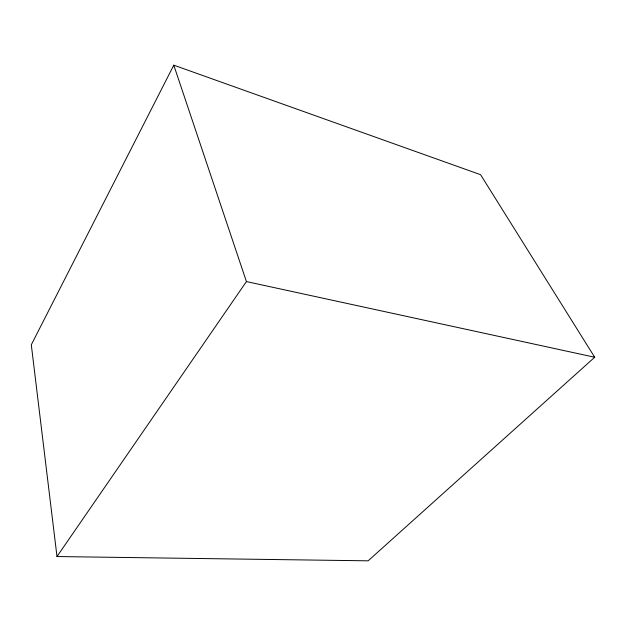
<?xml version="1.0" encoding="UTF-8"?>
<svg xmlns="http://www.w3.org/2000/svg" width="626" height="626" viewBox="0 0 626 626"><rect width="100%" height="100%" fill="white"/><g stroke="black" fill="none" stroke-linecap="round" stroke-linejoin="round"><path stroke-width="0.94" d="M173.785 65.174L31.3 344.793L56.997 556.545L368.135 560.826L594.7 357.25L480.565 174.685L173.785 65.174L246.425 281.575L56.997 556.545M246.425 281.575L594.7 357.25"/></g></svg>
